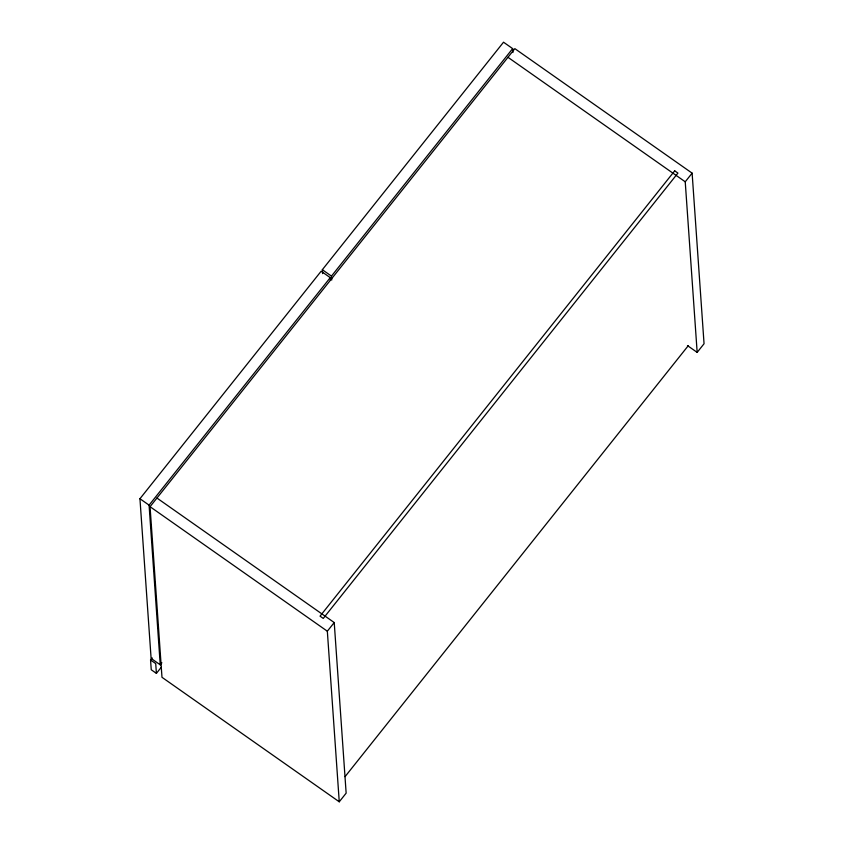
<?xml version="1.0" encoding="UTF-8"?>
<svg xmlns="http://www.w3.org/2000/svg" width="844" height="844" viewBox="0 0 844 844"><rect width="100%" height="100%" fill="white"/><g stroke="black" fill="none" stroke-linecap="round" stroke-linejoin="round"><path stroke-width="1.27" d="M161.879 662.762L160.244 664.819L151.108 658.404L139.946 498.73L321.131 271.23L330.257 277.644L330.447 280.261M322.619 273.625L322.345 269.7L503.52 42.2L512.656 48.614L512.93 52.539M160.244 664.819L149.082 505.145L330.257 277.644M331.745 280.039L331.47 276.115L512.656 48.614M156.952 498.044L334.224 622.555L346.146 793.149L339.256 801.8L161.985 677.299L150.053 506.695L514.851 48.646L692.122 173.147L704.054 343.74L697.165 352.391L687.491 345.607M161.32 667.193L156.404 673.375L151.245 669.746L150.559 659.966L152.194 657.909M339.256 801.8L327.335 631.206L334.224 622.555M697.165 352.391L685.233 181.798L692.122 173.147M345.048 776.649L688.219 345.755M507.961 57.297L685.233 181.798M322.345 269.7L331.47 276.115M139.946 498.73L149.082 505.145M150.053 506.695L327.335 631.206M150.559 659.966L155.718 663.595L156.404 673.375M674.704 170.826L320.045 616.162L323.263 618.43L677.922 173.094L674.704 170.826"/></g></svg>
